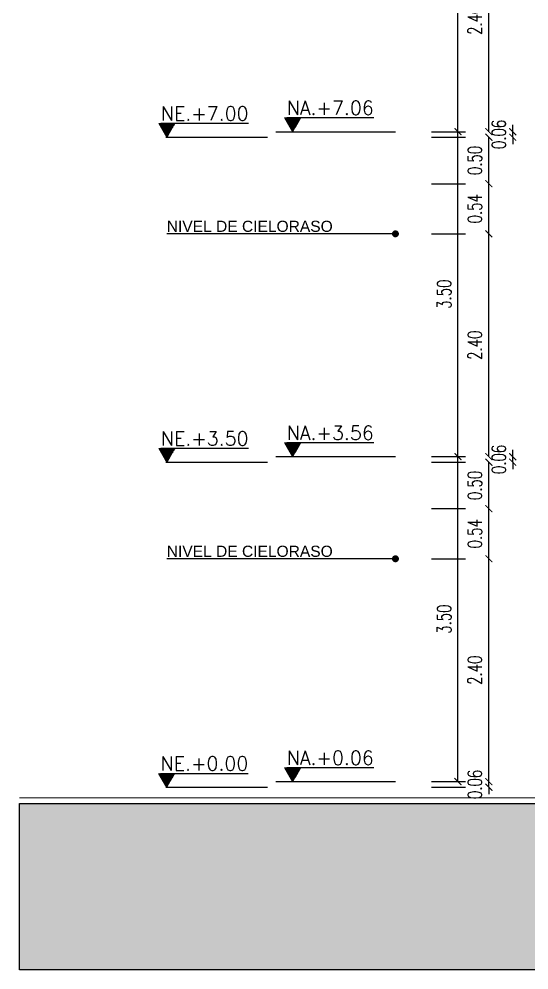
# Model space of a CAD drawing. Header units: millimetres. Extents: x 2056 to 4470, y 1400 to 3101.
# Drawn here: x 2066.54 to 2072.04, y 1468.2 to 1478.45 of the extents above; entities that cross this region are included whole.
import ezdxf

# ---------------------------------------------------------------- set-up
doc = ezdxf.new("R2010")
doc.units = ezdxf.units.MM
doc.linetypes.add('HIDDEN', pattern=[9.525, 6.35, -3.175])
for name, color, linetype in [('A-252', 252, 'Continuous'), ('A-PLAN-1', 5, 'Continuous'), ('A-PLAN-2', 4, 'Continuous'), ('A-PLAN-6', 9, 'Continuous'), ('A-PROY', 15, 'HIDDEN')]:
    doc.layers.add(name, color=color, linetype=linetype)
doc.styles.add('COTAS', font='romans.shx', dxfattribs={"width": 0.7})
doc.styles.add('NUEVO', font='SIMPLEX')
doc.styles.add('ROMAN', font='arial.ttf')
doc.dimstyles.new('DIM75', dxfattribs={"dimtxt": 0.15, "dimasz": 0.075, "dimexe": 0, "dimexo": 0, "dimgap": 0.075, "dimtad": 1, "dimzin": 1, "dimdsep": 46, "dimtxsty": 'COTAS', "dimblk": 'ARCHTICK', "dimcen": 0, "dimse1": 1, "dimse2": 1, "dimclrd": 8, "dimclre": 8, "dimclrt": 54, "dimaunit": 1, "dimazin": 0, "dimtfac": 1, "dimtix": 1, "dimtmove": 1, "dimatfit": 3, "dimldrblk": 'DOT', "dimfxl": 1, "dimtvp": 1.75, "dimtolj": 1, "dimtzin": 4, "dimarcsym": 0})

# ---------------------------------------------------------------- blocks, each defined once
blk = doc.blocks.new('NE-2')
for p, q in [((-0.00083, 0.0015), (-0.00083, 0.00144)), ((-0.00079, 0.0015), (-0.00079, 0.00137)), ((-0.00075, 0.0015), (-0.00075, 0.00131)), ((-0.00072, 0.0015), (-0.00072, 0.00124)), ((-0.00068, 0.0015), (-0.00068, 0.00118)), ((-0.00064, 0.0015), (-0.00064, 0.00111)), ((-0.0006, 0.0015), (-0.0006, 0.00105)), ((-0.00057, 0.0015), (-0.00057, 0.00098)), ((-0.00053, 0.0015), (-0.00053, 0.00092)), ((-0.00049, 0.0015), (-0.00049, 0.00085)), ((-0.00045, 0.0015), (-0.00045, 0.00079)), ((-0.00042, 0.0015), (-0.00042, 0.00072)), ((-0.00038, 0.0015), (-0.00038, 0.00066)), ((-0.00034, 0.0015), (-0.00034, 0.00059)), ((-0.0003, 0.0015), (-0.0003, 0.00053)), ((-0.00027, 0.0015), (-0.00027, 0.00046)), ((-0.00023, 0.0015), (-0.00023, 0.0004)), ((-0.00019, 0.0015), (-0.00019, 0.00033)), ((-0.00015, 0.0015), (-0.00015, 0.00027)), ((-0.00012, 0.0015), (-0.00012, 0.0002)), ((-0.00008, 0.0015), (-0.00008, 0.00014)), ((-0.00004, 0.0015), (-0.00004, 0.00007)), ((0, 0.0015), (0, 0.00001)), ((0.00003, 0.0015), (0.00003, 0.00006)), ((0.00007, 0.0015), (0.00007, 0.00012)), ((0.00011, 0.0015), (0.00011, 0.00019)), ((0.00015, 0.0015), (0.00015, 0.00025)), ((0.00018, 0.0015), (0.00018, 0.00032)), ((0.00022, 0.0015), (0.00022, 0.00038)), ((0.00026, 0.0015), (0.00026, 0.00045)), ((0.0003, 0.0015), (0.0003, 0.00051)), ((0.00033, 0.0015), (0.00033, 0.00058)), ((0.00037, 0.0015), (0.00037, 0.00064)), ((0.00041, 0.0015), (0.00041, 0.00071)), ((0.00045, 0.0015), (0.00045, 0.00077)), ((0.00048, 0.0015), (0.00048, 0.00084)), ((0.00052, 0.0015), (0.00052, 0.0009)), ((0.00056, 0.0015), (0.00056, 0.00097)), ((0.0006, 0.0015), (0.0006, 0.00103)), ((0.00063, 0.0015), (0.00063, 0.0011)), ((0.00067, 0.0015), (0.00067, 0.00116)), ((0.00071, 0.0015), (0.00071, 0.00123)), ((0.00075, 0.0015), (0.00075, 0.00129)), ((0.00078, 0.0015), (0.00078, 0.00136)), ((0.00082, 0.0015), (0.00082, 0.00142)), ((0.00086, 0.0015), (0.00086, 0.00149))]:
    blk.add_line(p, q)
blk.add_lwpolyline([(-0.00087, 0.0015), (0, 0), (0.00087, 0.0015)])
at = {"style": 'NUEVO', "flags": 4}
blk.add_attdef('NE.', (-0.00064, 0.0018), '', height=0.0015, dxfattribs=at)
blk = doc.blocks.new('_ArchTick')
at = {"color": 0, "linetype": 'ByBlock', "const_width": 0.15}
blk.add_lwpolyline([(-0.5, -0.5), (0.5, 0.5)], dxfattribs=at)
blk = doc.blocks.new('_Dot')
at = {"color": 0, "linetype": 'ByBlock', "lineweight": -2}
blk.add_line((-0.5, 0), (-1, 0), dxfattribs=at)
at = {"color": 0, "linetype": 'ByBlock', "const_width": 0.5}
blk.add_lwpolyline([(-0.25, 0, 1), (0.25, 0, 1)], format="xyb", close=True, dxfattribs=at)
blk = doc.blocks.new('*D206')
at = {"color": 8, "lineweight": -2, "transparency": 16777216}
for p, q in [((2.385, 0.06), (2.385, 0.135)), ((2.385, 0), (2.385, 0.06)), ((2.385, 0), (2.385, -0.075))]:
    blk.add_line(p, q, dxfattribs=at)
at = {"color": 8, "lineweight": -2, "transparency": 16777216, "xscale": 0.075, "yscale": 0.075, "zscale": 0.075}
for p, rotation in [((2.385, 0.06), 270), ((2.385, 0), 90)]:
    blk.add_blockref('_ArchTick', p, dxfattribs=dict(at, rotation=rotation))
at = {"color": 54, "transparency": 16777216, "insert": (2.235, 0.03), "char_height": 0.15, "attachment_point": 5, "rotation": 90, "style": 'COTAS'}
blk.add_mtext('\\A1;0.06', dxfattribs=at)
blk = doc.blocks.new('*D207')
at = {"color": 8, "lineweight": -2, "transparency": 16777216}
blk.add_line((2.385, 0.06), (2.385, 2.46), dxfattribs=at)
at = {"color": 8, "lineweight": -2, "transparency": 16777216, "xscale": 0.075, "yscale": 0.075, "zscale": 0.075}
for p, rotation in [((2.385, 2.46), 90), ((2.385, 0.06), 270)]:
    blk.add_blockref('_ArchTick', p, dxfattribs=dict(at, rotation=rotation))
at = {"color": 54, "transparency": 16777216, "insert": (2.235, 1.26), "char_height": 0.15, "attachment_point": 5, "rotation": 90, "style": 'COTAS'}
blk.add_mtext('\\A1;2.40', dxfattribs=at)
blk = doc.blocks.new('*D199')
at = {"color": 8, "lineweight": -2, "transparency": 16777216}
blk.add_line((2.385, 2.46), (2.385, 3), dxfattribs=at)
at = {"color": 8, "lineweight": -2, "transparency": 16777216, "xscale": 0.075, "yscale": 0.075, "zscale": 0.075}
for p, rotation in [((2.385, 3), 90), ((2.385, 2.46), 270)]:
    blk.add_blockref('_ArchTick', p, dxfattribs=dict(at, rotation=rotation))
at = {"color": 54, "transparency": 16777216, "insert": (2.235, 2.73), "char_height": 0.15, "attachment_point": 5, "rotation": 90, "style": 'COTAS'}
blk.add_mtext('\\A1;0.54', dxfattribs=at)
blk = doc.blocks.new('*D208')
at = {"color": 8, "lineweight": -2, "transparency": 16777216}
blk.add_line((2.385, 3), (2.385, 3.5), dxfattribs=at)
at = {"color": 8, "lineweight": -2, "transparency": 16777216, "xscale": 0.075, "yscale": 0.075, "zscale": 0.075}
for p, rotation in [((2.385, 3.5), 90), ((2.385, 3), 270)]:
    blk.add_blockref('_ArchTick', p, dxfattribs=dict(at, rotation=rotation))
at = {"color": 54, "transparency": 16777216, "insert": (2.235, 3.25), "char_height": 0.15, "attachment_point": 5, "rotation": 90, "style": 'COTAS'}
blk.add_mtext('\\A1;0.50', dxfattribs=at)
blk = doc.blocks.new('*D200')
at = {"color": 8, "lineweight": -2, "transparency": 16777216}
for p, q in [((2.642, 3.56), (2.642, 3.635)), ((2.642, 3.5), (2.642, 3.56)), ((2.642, 3.5), (2.642, 3.425))]:
    blk.add_line(p, q, dxfattribs=at)
at = {"color": 8, "lineweight": -2, "transparency": 16777216, "xscale": 0.075, "yscale": 0.075, "zscale": 0.075}
for p, rotation in [((2.642, 3.56), 270), ((2.642, 3.5), 90)]:
    blk.add_blockref('_ArchTick', p, dxfattribs=dict(at, rotation=rotation))
at = {"color": 54, "transparency": 16777216, "insert": (2.492, 3.53), "char_height": 0.15, "attachment_point": 5, "rotation": 90, "style": 'COTAS'}
blk.add_mtext('\\A1;0.06', dxfattribs=at)
blk = doc.blocks.new('*D201')
at = {"color": 8, "lineweight": -2, "transparency": 16777216}
blk.add_line((2.385, 3.56), (2.385, 5.96), dxfattribs=at)
at = {"color": 8, "lineweight": -2, "transparency": 16777216, "xscale": 0.075, "yscale": 0.075, "zscale": 0.075}
for p, rotation in [((2.385, 5.96), 90), ((2.385, 3.56), 270)]:
    blk.add_blockref('_ArchTick', p, dxfattribs=dict(at, rotation=rotation))
at = {"color": 54, "transparency": 16777216, "insert": (2.235, 4.76), "char_height": 0.15, "attachment_point": 5, "rotation": 90, "style": 'COTAS'}
blk.add_mtext('\\A1;2.40', dxfattribs=at)
blk = doc.blocks.new('*D202')
at = {"color": 8, "lineweight": -2, "transparency": 16777216}
blk.add_line((2.385, 5.96), (2.385, 6.5), dxfattribs=at)
at = {"color": 8, "lineweight": -2, "transparency": 16777216, "xscale": 0.075, "yscale": 0.075, "zscale": 0.075}
for p, rotation in [((2.385, 6.5), 90), ((2.385, 5.96), 270)]:
    blk.add_blockref('_ArchTick', p, dxfattribs=dict(at, rotation=rotation))
at = {"color": 54, "transparency": 16777216, "insert": (2.235, 6.23), "char_height": 0.15, "attachment_point": 5, "rotation": 90, "style": 'COTAS'}
blk.add_mtext('\\A1;0.54', dxfattribs=at)
blk = doc.blocks.new('*D209')
at = {"color": 8, "lineweight": -2, "transparency": 16777216}
blk.add_line((2.385, 6.5), (2.385, 7), dxfattribs=at)
at = {"color": 8, "lineweight": -2, "transparency": 16777216, "xscale": 0.075, "yscale": 0.075, "zscale": 0.075}
for p, rotation in [((2.385, 7), 90), ((2.385, 6.5), 270)]:
    blk.add_blockref('_ArchTick', p, dxfattribs=dict(at, rotation=rotation))
at = {"color": 54, "transparency": 16777216, "insert": (2.235, 6.75), "char_height": 0.15, "attachment_point": 5, "rotation": 90, "style": 'COTAS'}
blk.add_mtext('\\A1;0.50', dxfattribs=at)
blk = doc.blocks.new('*D203')
at = {"color": 8, "lineweight": -2, "transparency": 16777216}
for p, q in [((2.642, 7.06), (2.642, 7.135)), ((2.642, 7), (2.642, 7.06)), ((2.642, 7), (2.642, 6.925))]:
    blk.add_line(p, q, dxfattribs=at)
at = {"color": 8, "lineweight": -2, "transparency": 16777216, "xscale": 0.075, "yscale": 0.075, "zscale": 0.075}
for p, rotation in [((2.642, 7.06), 270), ((2.642, 7), 90)]:
    blk.add_blockref('_ArchTick', p, dxfattribs=dict(at, rotation=rotation))
at = {"color": 54, "transparency": 16777216, "insert": (2.492, 7.03), "char_height": 0.15, "attachment_point": 5, "rotation": 90, "style": 'COTAS'}
blk.add_mtext('\\A1;0.06', dxfattribs=at)
blk = doc.blocks.new('*D210')
at = {"color": 8, "lineweight": -2, "transparency": 16777216}
blk.add_line((2.385, 7.06), (2.385, 9.46), dxfattribs=at)
at = {"color": 8, "lineweight": -2, "transparency": 16777216, "xscale": 0.075, "yscale": 0.075, "zscale": 0.075}
for p, rotation in [((2.385, 9.46), 90), ((2.385, 7.06), 270)]:
    blk.add_blockref('_ArchTick', p, dxfattribs=dict(at, rotation=rotation))
at = {"color": 54, "transparency": 16777216, "insert": (2.235, 8.26), "char_height": 0.15, "attachment_point": 5, "rotation": 90, "style": 'COTAS'}
blk.add_mtext('\\A1;2.40', dxfattribs=at)
blk = doc.blocks.new('*D215')
at = {"color": 8, "lineweight": -2, "transparency": 16777216}
blk.add_line((2.052, 0.06), (2.052, 3.56), dxfattribs=at)
at = {"color": 8, "lineweight": -2, "transparency": 16777216, "xscale": 0.075, "yscale": 0.075, "zscale": 0.075}
for p, rotation in [((2.052, 3.56), 90), ((2.052, 0.06), 270)]:
    blk.add_blockref('_ArchTick', p, dxfattribs=dict(at, rotation=rotation))
at = {"color": 54, "transparency": 16777216, "insert": (1.902, 1.81), "char_height": 0.15, "attachment_point": 5, "rotation": 90, "style": 'COTAS'}
blk.add_mtext('\\A1;3.50', dxfattribs=at)
blk = doc.blocks.new('*D216')
at = {"color": 8, "lineweight": -2, "transparency": 16777216}
blk.add_line((2.052, 3.56), (2.052, 7.06), dxfattribs=at)
at = {"color": 8, "lineweight": -2, "transparency": 16777216, "xscale": 0.075, "yscale": 0.075, "zscale": 0.075}
for p, rotation in [((2.052, 7.06), 90), ((2.052, 3.56), 270)]:
    blk.add_blockref('_ArchTick', p, dxfattribs=dict(at, rotation=rotation))
at = {"color": 54, "transparency": 16777216, "insert": (1.902, 5.31), "char_height": 0.15, "attachment_point": 5, "rotation": 90, "style": 'COTAS'}
blk.add_mtext('\\A1;3.50', dxfattribs=at)
blk = doc.blocks.new('*D205')
at = {"color": 8, "lineweight": -2, "transparency": 16777216}
blk.add_line((2.052, 7.06), (2.052, 10.56), dxfattribs=at)
at = {"color": 8, "lineweight": -2, "transparency": 16777216, "xscale": 0.075, "yscale": 0.075, "zscale": 0.075}
for p, rotation in [((2.052, 10.56), 90), ((2.052, 7.06), 270)]:
    blk.add_blockref('_ArchTick', p, dxfattribs=dict(at, rotation=rotation))
at = {"color": 54, "transparency": 16777216, "insert": (1.902, 8.81), "char_height": 0.15, "attachment_point": 5, "rotation": 90, "style": 'COTAS'}
blk.add_mtext('\\A1;3.50', dxfattribs=at)
blk = doc.blocks.new('NIVELES')
for points in [[(-1.097, 7), (0, 7)], [(0.088, 7.06), (1.378, 7.06)], [(-1.097, 3.5), (0, 3.5)], [(0.088, 3.56), (1.378, 3.56)], [(-1.097, 0), (0, 0)], [(0.088, 0.06), (1.378, 0.06)]]:
    blk.add_lwpolyline(points)
at = {"layer": 'A-PROY', "ltscale": 0.5}
for points in [[(1.766, 7.06), (2.134, 7.06)], [(1.766, 7), (2.134, 7)], [(1.766, 6.5), (2.134, 6.5)], [(1.766, 5.96), (2.134, 5.96)], [(1.766, 3.56), (2.134, 3.56)], [(1.766, 3.5), (2.134, 3.5)], [(1.766, 3), (2.134, 3)], [(1.766, 2.46), (2.134, 2.46)], [(1.766, 0.06), (2.134, 0.06)], [(1.766, 0), (2.134, 0)]]:
    blk.add_lwpolyline(points, dxfattribs=at)
at = {"xscale": 100, "yscale": 100, "zscale": 100}
for p, values in [((0.27, 7.061), {'NE.': '%%UNA.+7.06%%U'}), ((-1.086, 7.001), {'NE.': '%%UNE.+7.00%%U'}), ((-1.086, 3.5), {'NE.': '%%UNE.+3.50%%U'}), ((0.27, 3.561), {'NE.': '%%UNA.+3.56%%U'}), ((-1.089, -0.001), {'NE.': '%%UNE.+0.00%%U'}), ((0.27, 0.061), {'NE.': '%%UNA.+0.06%%U'})]:
    blk.add_blockref('NE-2', p, dxfattribs=at).add_auto_attribs(values)
at = {"style": 'ROMAN'}
for p in [(-1.086, 5.981), (-1.086, 2.481)]:
    blk.add_text('NIVEL DE CIELORASO', height=0.12, dxfattribs=at).set_placement(p)
for base, p1, p2, picture, middle in [((2.052, 10.56), (2.134, 7.06), (2.134, 10.56), '*D205', (1.902, 8.81)), ((2.385, 9.46), (2.134, 7.06), (2.134, 9.46), '*D210', (2.235, 8.26)), ((2.642, 7.06), (2.391, 7), (2.391, 7.06), '*D203', (2.492, 7.03)), ((2.052, 7.06), (1.766, 3.56), (2.134, 7.06), '*D216', (1.902, 5.31)), ((2.385, 7), (2.134, 6.5), (2.134, 7), '*D209', (2.235, 6.75)), ((2.385, 6.5), (2.134, 5.96), (2.134, 6.5), '*D202', (2.235, 6.23)), ((2.385, 5.96), (2.134, 3.56), (2.134, 5.96), '*D201', (2.235, 4.76)), ((2.642, 3.56), (2.391, 3.5), (2.391, 3.56), '*D200', (2.492, 3.53)), ((2.052, 3.56), (1.766, 0.06), (1.766, 3.56), '*D215', (1.902, 1.81)), ((2.385, 3.5), (2.134, 3), (2.134, 3.5), '*D208', (2.235, 3.25)), ((2.385, 3), (2.134, 2.46), (2.134, 3), '*D199', (2.235, 2.73)), ((2.385, 2.46), (2.134, 0.06), (2.134, 2.46), '*D207', (2.235, 1.26)), ((2.385, 0.06), (2.134, 0), (2.134, 0.06), '*D206', (2.235, 0.03))]:
    dim = blk.add_linear_dim(base=base, p1=p1, p2=p2, angle=90, dimstyle='DIM75')
    dim.commit()
    dim.dimension.update_dxf_attribs({"geometry": picture, "text_midpoint": middle})
for points in [[(1.378, 5.96), (-1.086, 5.96)], [(1.378, 2.46), (-1.086, 2.46)]]:
    blk.add_leader(points, dimstyle='DIM75', override={"dimgap": 0.075, "dimtad": 0})

msp = doc.modelspace()

# ---------------------------------------------------------------- hatches: boundary and pattern name
at = {"layer": 'A-PLAN-6'}
h = msp.add_hatch(dxfattribs=at)
h.set_pattern_fill('AR-PARQ1', color=256, scale=0.002, angle=-45, style=0)
h.set_pattern_definition([(45, (-986891.0158, -1731692.2767), (2e-15, 0.86210458762), [0.6096, -0.6096]), (45, (-986890.944, -1731692.3486), (2e-15, 0.86210458762), [0.6096, -0.6096]), (45, (-986890.87214, -1731692.4204), (2e-15, 0.86210458762), [0.6096, -0.6096]), (45, (-986890.8003, -1731692.49226), (2e-15, 0.86210458762), [0.6096, -0.6096]), (45, (-986890.72845, -1731692.5641), (2e-15, 0.86210458762), [0.6096, -0.6096]), (45, (-986890.6566, -1731692.63594), (2e-15, 0.86210458762), [0.6096, -0.6096]), (45, (-986890.58477, -1731692.7078), (2e-15, 0.86210458762), [0.6096, -0.6096]), (315, (-986890.58477, -1731691.8457), (-2e-15, -0.86210458762), [0.6096, -0.6096]), (315, (-986890.5129, -1731691.77384), (-2e-15, -0.86210458762), [0.6096, -0.6096]), (315, (-986890.4411, -1731691.702), (-2e-15, -0.86210458762), [0.6096, -0.6096]), (315, (-986890.36924, -1731691.63015), (-2e-15, -0.86210458762), [0.6096, -0.6096]), (315, (-986890.2974, -1731691.5583), (-2e-15, -0.86210458762), [0.6096, -0.6096]), (315, (-986890.22556, -1731691.48647), (-2e-15, -0.86210458762), [0.6096, -0.6096]), (315, (-986890.1537, -1731691.4146), (-2e-15, -0.86210458762), [0.6096, -0.6096])])
h.paths.add_polyline_path([(2116.012, 1470.172), (2116.012, 1468.204), (2066.548, 1468.204), (2066.548, 1469.997), (2075.815, 1469.997), (2075.815, 1470.172), (2080.001, 1470.172)])

# ---------------------------------------------------------------- linework, layer by layer
at = {"layer": 'A-PLAN-1', "const_width": 0.01, "elevation": 0}
msp.add_lwpolyline([(2066.548, 1470.057), (2075.815, 1470.057), (2075.815, 1470.232), (2080.001, 1470.232)], dxfattribs=at)
at = {"layer": 'A-PLAN-2', "elevation": 0}
msp.add_lwpolyline([(2116.012, 1470.172), (2116.012, 1468.204), (2066.548, 1468.204), (2066.548, 1469.997), (2075.815, 1469.997), (2075.815, 1470.172), (2080.001, 1470.172), (2080.001, 1470.172), (2116.012, 1470.172)], dxfattribs=at)

# ---------------------------------------------------------------- block references
at = {"layer": 'A-252'}
msp.add_blockref('NIVELES', (2069.221, 1470.172), dxfattribs=at)

doc.saveas('drawing.dxf')
